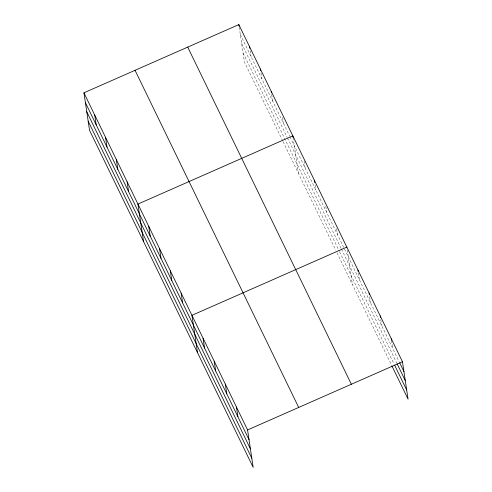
<?xml version="1.0" encoding="UTF-8"?>
<svg xmlns="http://www.w3.org/2000/svg" width="492" height="492" viewBox="0 0 492 492"><rect width="100%" height="100%" fill="white"/><g stroke="black" fill="none" stroke-linecap="round" stroke-linejoin="round"><path stroke-width="0.37" stroke-dasharray="2.46 1.84" d="M240.287 34.385L289.708 136.198M290.034 136.874L399.018 361.405M241.652 43.511L287.143 137.237M287.469 137.914L341.147 248.491M341.473 249.167L396.786 363.114M243.054 52.921L339.277 251.154M339.609 251.83L393.938 363.76M282.715 140.94L244.419 62.047L239.05 26.107M283.041 141.616L335.735 250.17M337.045 252.87L391.7 365.47M391.564 340.316L392.8 348.594M380.777 319.646L381.675 325.667M369.646 296.719L370.55 302.746M358.404 273.042L359.418 279.819M347.278 250.12L352.426 284.56M336.589 228.62L337.494 234.641M325.79 206.369L326.688 212.39M315.101 184.869L315.889 190.14M304.074 161.118L305.089 167.889M293.054 137.36L298.423 173.307M282.586 117.367L283.49 123.387M271.676 94.366L272.685 101.137M260.988 72.865L261.885 78.886M250.188 50.614L251.086 56.635"/><path stroke-width="0.74" d="M83.935 92.816L247.581 429.953L253.177 467.4L89.532 130.263L83.935 92.816L238.823 24.6L402.468 361.737L408.065 399.184L392.026 366.146M346.829 247.107L191.942 315.323L197.538 352.776M247.581 429.953L402.468 361.737M399.676 362.752L403.932 371.522M397.112 363.791L405.297 380.648M394.59 365.107L406.699 390.058M187.71 47.109L351.356 384.246M135.048 70.307L298.693 407.438M85.399 102.6L249.044 439.737M86.764 111.727L250.403 448.864M88.166 121.137L251.812 458.267M391.343 338.81L391.564 340.316M380.211 315.882L380.439 317.389M369.086 292.961L369.308 294.462M357.955 270.034L358.182 271.541M314.425 180.355L314.763 182.612M293.054 137.36L292.826 135.853L137.938 204.069L143.535 241.523M271.227 91.352L271.449 92.859M260.422 69.101L260.649 70.608M249.622 46.851L249.85 48.357M238.823 24.6L239.05 26.107M236.449 407.025L237.913 416.81M225.324 384.098L226.787 393.883M214.198 361.177L215.656 370.962M203.067 338.25L204.531 348.035M181.142 293.072L182.6 302.857M170.337 270.821L171.8 280.606M159.537 248.571L161.001 258.355M148.738 226.32L150.201 236.105M127.139 181.819L128.596 191.603M116.34 159.568L117.797 169.353M105.534 137.317L106.998 147.102M94.735 115.066L96.198 124.851"/></g></svg>
